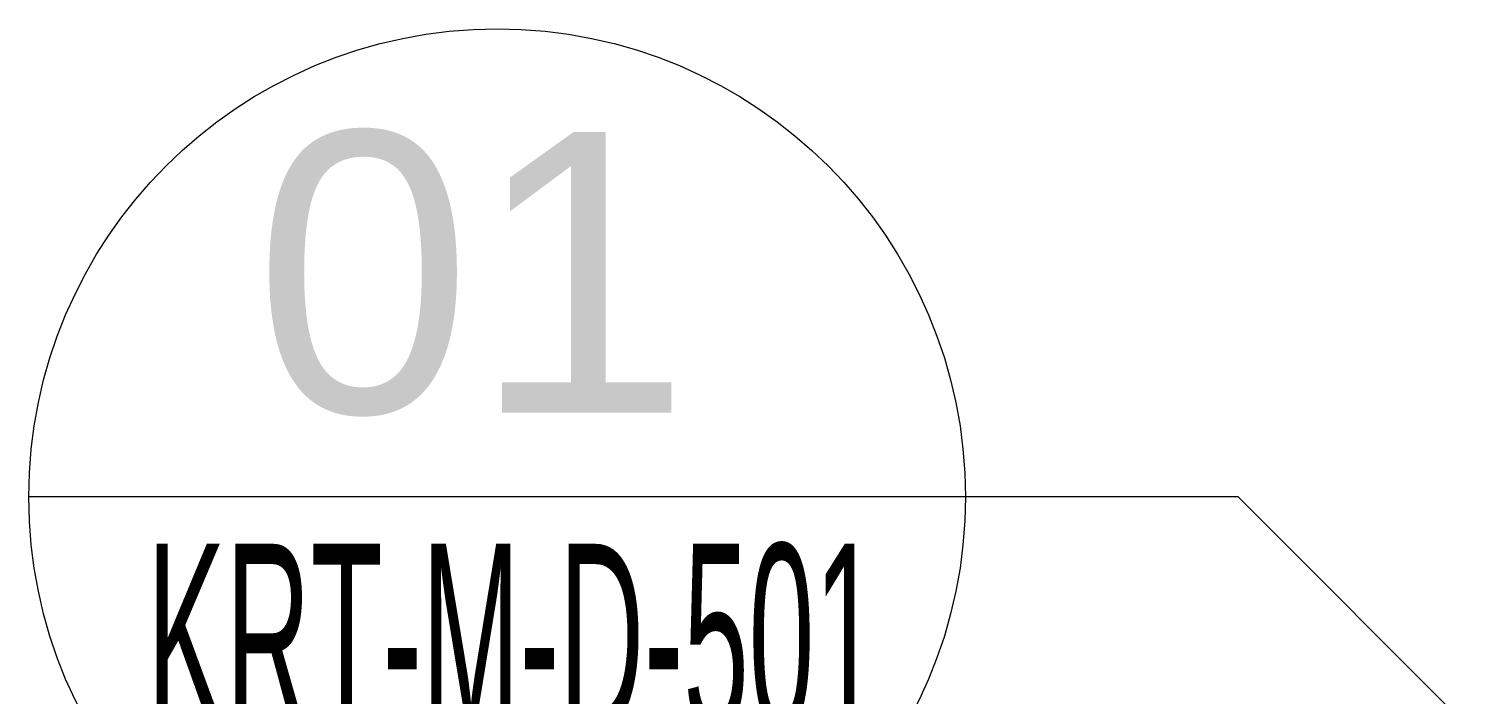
# Model space of a CAD drawing. Extents: x -1701 to 23780, y -363 to 7742.
# Drawn here: x 1039 to 1116.1, y 760.1 to 795.6 of the extents above; entities that cross this region are included whole.
import ezdxf
from ezdxf.enums import TextEntityAlignment as Align

# ---------------------------------------------------------------- set-up
doc = ezdxf.new("R2010")
doc.units = 0
doc.header["$LTSCALE"] = 25
doc.header["$MEASUREMENT"] = 0
doc.layers.get('0').update_dxf_attribs({"color": 9, "lineweight": 9})
doc.layers.add('Audi$0$21', color=8, linetype='Continuous', lineweight=9)
doc.styles.add('Audi$0$Arial', font='arial.ttf', dxfattribs={"height": 2.5})

# ---------------------------------------------------------------- blocks, each defined once
blk = doc.blocks.new('Audi$0$0_detailbox1')
blk.add_lwpolyline([(10.411, -2.5), (7.911, 0), (-5, 0)])
blk.add_circle((0, 0), 5)
at = {"style": 'Audi$0$Arial'}
blk.add_attdef('DETAYADI', text='', height=3, dxfattribs=at).set_placement((0, 0), align=Align.BOTTOM_CENTER)
blk.add_attdef('PAFTAADI', text='', height=2, dxfattribs=at).set_placement((0, -0.5), align=Align.TOP_CENTER)
blk = doc.blocks.new('Audi')
at = {"layer": 'Audi$0$21'}
ref = blk.add_blockref('Audi$0$0_detailbox1', (1064.01, 770.613), dxfattribs=dict(at, xscale=5, yscale=5, zscale=5))
ref.add_attrib('DETAYADI', '01', dxfattribs={"layer": '0', "height": 15, "style": 'Audi$0$Arial'}).set_placement((1062.68, 770.613), align=Align.BOTTOM_CENTER)
ref.add_attrib('PAFTAADI', 'KRT-M-D-501', dxfattribs={"layer": '0', "height": 10, "style": 'Audi$0$Arial', "width": 0.45}).set_placement((1064.881, 768.113), align=Align.TOP_CENTER)

msp = doc.modelspace()

# ---------------------------------------------------------------- block references
at = {"color": 6}
msp.add_blockref('Audi', (0, 0), dxfattribs=at)

doc.saveas('drawing.dxf')
